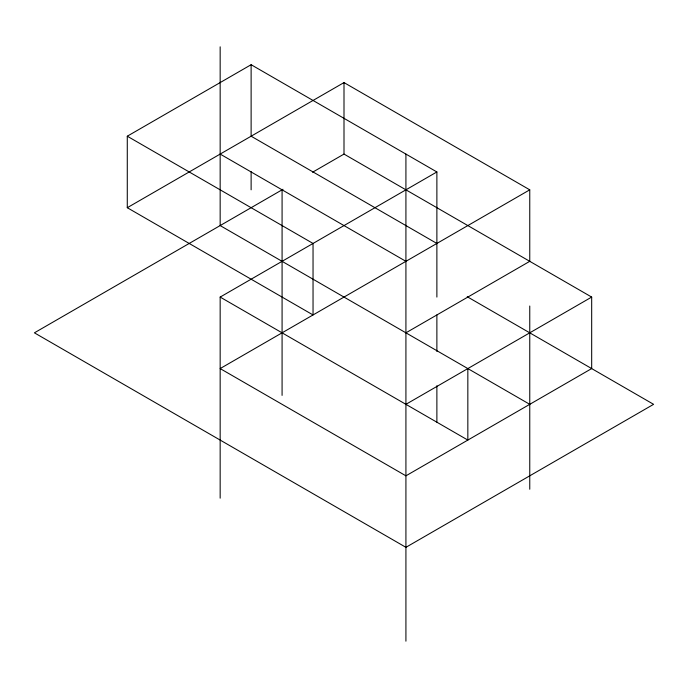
<?xml version="1.0" encoding="UTF-8"?>
<svg xmlns="http://www.w3.org/2000/svg" width="688" height="688" viewBox="0 0 688 688"><rect width="100%" height="100%" fill="white"/><g stroke="black" fill="none" stroke-linecap="round" stroke-linejoin="round"><path stroke-width="1.03" d="M127.28 136.207L313.04 243.449L313.04 314.949L127.28 207.707L127.28 136.207L251.12 64.706L436.88 171.957L436.88 297.078M127.28 207.707L344 82.586L529.76 189.828L529.76 261.328L405.92 332.829M283 189.295L34.4 332.829L405.92 547.321L653.6 404.329L467.221 296.726M312.576 172.224L344 154.078L591.68 297.078L591.68 368.579L405.92 475.829L220.16 368.579L529.76 189.828M220.16 498.172L220.16 297.078L436.88 171.957M405.92 404.329L591.68 297.078M436.88 243.457L251.12 136.207L251.12 64.706M220.16 154.078L405.92 261.328M529.76 404.329L220.16 225.578L220.16 46.827M220.16 297.078L467.84 440.079L467.84 368.579M529.76 306.014L529.76 489.237M436.88 314.949L436.88 351.422M436.88 385.736L436.88 422.2M405.92 154.078L405.92 641.173M344 82.586L344 154.078M282.08 189.828L282.08 395.394M251.12 171.596L251.12 189.828"/></g></svg>
